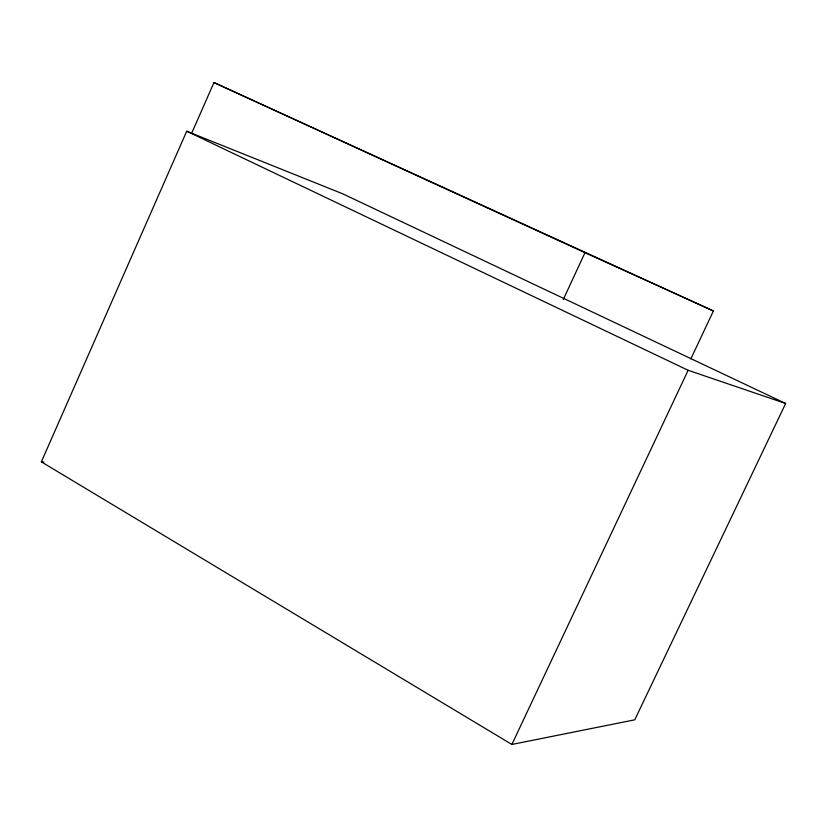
<?xml version="1.0" encoding="UTF-8"?>
<svg xmlns="http://www.w3.org/2000/svg" width="827" height="827" viewBox="0 0 827 827"><rect width="100%" height="100%" fill="white"/><g stroke="black" fill="none" stroke-linecap="round" stroke-linejoin="round"><path stroke-width="1.24" d="M41.35 461.859L186.726 131.224L342.74 193.818L785.65 403.493L634.764 719.821L511.872 744.455L41.35 461.859L43.924 462.107M191.616 133.343L213.976 82.545L713.401 310.973L690.834 358.887M563.28 299.55L584.978 252.69L713.401 310.973M511.872 744.455L688.147 370.279L785.65 403.493M213.976 82.545L584.978 252.69M186.726 131.224L688.147 370.279"/></g></svg>
